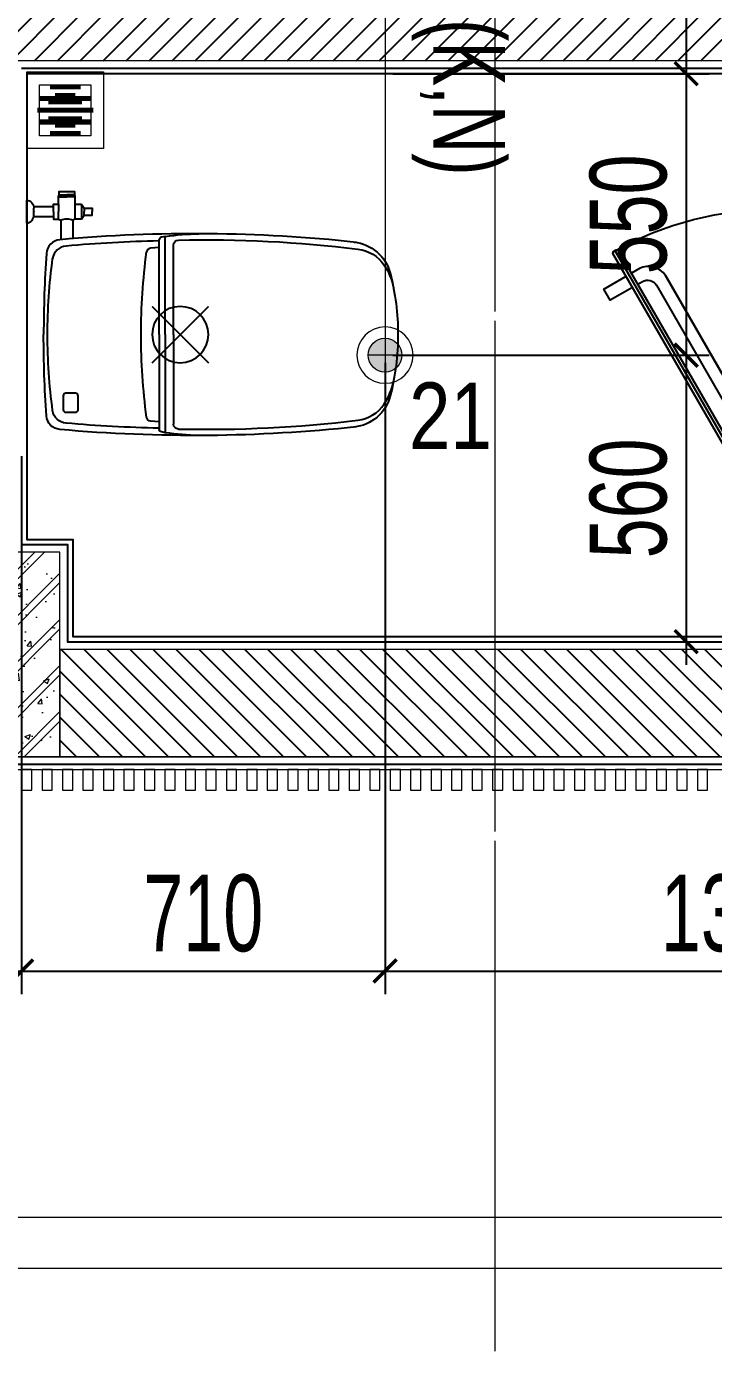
# Model space of a CAD drawing. Header units: millimetres. Extents: x -343543 to 400519, y -115663 to 104219.
# Drawn here: x -86482 to -85140, y 1842 to 4427 of the extents above; entities that cross this region are included whole.
import ezdxf
from ezdxf.xclip import XClip

# ---------------------------------------------------------------- set-up
doc = ezdxf.new("R2010")
doc.units = ezdxf.units.MM
doc.header["$XCLIPFRAME"] = 0
doc.linetypes.add("$0$02'TUONG Xay$0$HIDDEN", pattern=[0.375, 0.25, -0.125])
doc.linetypes.add('XREF MAT BANG TUONG XAY$0$CENTER', pattern=[50.800000000000004, 31.75, -6.35, 6.35, -6.35])
doc.layers.get('0').update_dxf_attribs({"color": 231, "lineweight": 0})
doc.layers.get('DefPoints').update_dxf_attribs({"color": 191})
for name, color, linetype, lineweight in [('A-PATT', 252, 'Continuous', 9), ('A-SYMBOLS', 10, 'Continuous', 13), ('fix lighting', 2, 'Continuous', 5), ('ICC-Text', 3, 'Continuous', 25), ('SME-E-COND-LTG', 51, 'Continuous', 18), ('SME-E-LTG-DIM', 55, 'Continuous', 18), ('SME-E-LTG-NOTE', 54, 'Continuous', 18), ('XREF MAT BANG TUONG XAY$0$01.Xref _MB T1$0$A-FNSH', 8, 'Continuous', 9), ('XREF MAT BANG TUONG XAY$0$01.Xref _MB T1$0$A-FURN', 8, 'Continuous', 5), ('XREF MAT BANG TUONG XAY$0$01.Xref _MB T1$0$A-FURN @ 50', 8, 'Continuous', 5), ('XREF MAT BANG TUONG XAY$0$01.Xref _MB T1$0$A-FURN @ 75', 8, 'Continuous', 5), ('XREF MAT BANG TUONG XAY$0$01.Xref _MB T1$0$A-TEXT', 8, 'Continuous', 25), ('XREF MAT BANG TUONG XAY$0$A-GRID', 8, 'XREF MAT BANG TUONG XAY$0$CENTER', 15), ('XREF MAT BANG TUONG XAY$0$A-WALL-INT', 8, 'Continuous', 9), ('XREF MAT BANG TUONG XAY$0$xref_IKIGAI_Cot$0$A-FNSH', 8, 'Continuous', 9), ('XREF MAT BANG TUONG XAY$0$xref_IKIGAI_Cot$0$A-PATT', 8, 'Continuous', 5)]:
    doc.layers.add(name, color=color, linetype=linetype, lineweight=lineweight)
for name, color, linetype in [('XREF MAT BANG TUONG XAY$0$A-FNSH', 8, 'Continuous'), ('XREF MAT BANG TUONG XAY$0$A-FURN', 8, 'Continuous'), ('XREF MAT BANG TUONG XAY$0$A-PATT', 8, 'Continuous'), ('XREF MAT BANG TUONG XAY$0$FF-FURN', 8, 'Continuous')]:
    doc.layers.add(name, color=color, linetype=linetype)
doc.styles.add('Arial', font='arial.ttf', dxfattribs={"width": 0.8})
doc.styles.add('SM-DIMTEXT', font='SME.shx', dxfattribs={"width": 0.7})
doc.styles.add('SME-TEXT', font='sme.shx', dxfattribs={"width": 0.7})
doc.dimstyles.new('SDIM-75', dxfattribs={"dimscale": 75, "dimtxt": 2, "dimasz": 0.6, "dimexe": 0.6, "dimexo": 0.2, "dimgap": 0.5, "dimtad": 1, "dimdec": 0, "dimzin": 12, "dimtxsty": 'SM-DIMTEXT', "dimblk": 'ARCHTICK', "dimcen": 0.12, "dimdle": 0.6, "dimclrd": 7, "dimclre": 8, "dimadec": 0, "dimazin": 3, "dimtfac": 2, "dimtdec": 0, "dimtix": 1, "dimtmove": 1, "dimatfit": 3, "dimfxl": 1, "dimtzin": 0, "dimarcsym": 1})

# ---------------------------------------------------------------- blocks, each defined once
blk = doc.blocks.new('XREF MAT BANG TUONG XAY$0$00.xref_IKIGAI_Truc')
at = {"layer": 'XREF MAT BANG TUONG XAY$0$A-GRID', "color": 8, "ltscale": 20}
for points in [[(5100, -3895.000007497932), (5100, 22924.43548412589)], [(-2907.525181142613, 2999.999982399662), (42750.0013740146, 2999.999982399662)]]:
    blk.add_lwpolyline(points, dxfattribs=at)
blk = doc.blocks.new('*U125')
at = {"layer": 'XREF MAT BANG TUONG XAY$0$01.Xref _MB T1$0$A-FURN', "color": 8}
blk.add_lwpolyline([(-10, -20), (10, -20), (10, 20), (-10, 20)], close=True, dxfattribs=at)
blk = doc.blocks.new('*U126')
at = {"color": 8, "transparency": 16777216}
for p in [(-4200, 0), (-4160, 0), (-4120, 0), (-4080, 0), (-4040, 0), (-4000, 0), (-3960, 0), (-3920, 0), (-3880, 0), (-3840, 0), (-3800, 0), (-3760, 0), (-3720, 0), (-3680, 0), (-3640, 0), (-3600, 0), (-3560, 0), (-3520, 0), (-3480, 0), (-3440, 0), (-3400, 0), (-3360, 0), (-3320, 0), (-3280, 0), (-3240, 0), (-3200, 0), (-3160, 0), (-3120, 0), (-3080, 0), (-3040, 0), (-3000, 0), (-2960, 0), (-2920, 0), (-2880, 0)]:
    blk.add_blockref('*U125', p, dxfattribs=at)
blk = doc.blocks.new('XREF MAT BANG TUONG XAY$0$01.Xref _MB T1$0$lam nhom T1')
at = {"color": 8}
blk.add_lwpolyline([(8394.990616963178, -7.885327113399399e-05), (3.244267240921569e-13, -7.885327158874134e-05), (3.244267240921569e-13, -25.00007885327159), (8394.990616963178, -25.00007885327113)], close=True, dxfattribs=at)
blk.add_blockref('*U126', (8384.990616963178, -45.00007885327113), dxfattribs=at)
blk = doc.blocks.new('XREF MAT BANG TUONG XAY$0$01.Xref _MB T1$0$Electronic toilet-bidet Princess PB-101S_top_dwgmodels.com')
at = {"color": 8, "ltscale": 0.25}
for p, q in [((245.0223728855126, -54.9776271144713), (354.9776271144892, 54.97762711450538)), ((245.0223728855126, 54.97762711450538), (354.9776271144892, -54.97762711447128))]:
    blk.add_line(p, q, dxfattribs=at)
at = {"color": 8}
for points in [[(644.2611978641426, 180.3012524692735, 0.04919026489454355), (64.68300550188621, 185.4066869718545, 0.3689172775367395), (38.48804855333323, 158.6317417883131, 0.0169002921918246), (33.12467109188685, 0)], [(258.630851639916, 182.9137258845373, 0.01755993461989519), (77.0505446637236, 173.0487821418432, 0.3408954405480584), (50.66137807977912, 148.6380080412551, 0.0743580973770951)], [(270.8126744061548, 191.844037026296), (263.040170264466, 190.1844451349859, 0.2996252402684634), (258.630851639916, 185.7112630668396, 1.218047745769503)], [(296.4051486097241, 184.5485827264874, -0.03581370987776978), (646.7392244965774, 167.2379767329041, -0.2192381199815222), (698.3075092305022, 135.4353287062204, -0.09821071674983321), (716.4938873932717, 91.28514420028286)], [(258.630851639916, 170.4690204890091), (241.9744252032513, 168.9779850401785, 0.3563570016897446), (234.2613109435461, 161.4397411215658)], [(71.51663300304227, 147.0255100772902, -0.414213562373095), (76.32299538201876, 151.831872456265), (95.48193370095149, 151.831872456265)], [(95.48193370095149, 151.8318724562667, -0.414213562373095), (100.288296079928, 147.0255100772902), (100.288296079928, 119.3572752625875, -0.414213562373095), (95.48193370095149, 114.5509128836127), (76.32299538201876, 114.5509128836127, -0.414213562373095), (71.51663300304227, 119.3572752625875), (71.51663300304227, 147.0255100772902)], [(644.2611978641426, -180.3012524692735, -0.04919026489454355), (64.68300550188621, -185.4066869718545, -0.3689172775367395), (38.48804855333323, -158.6317417883131, -0.0169002921918246), (33.12467109188685, 0)], [(296.4051486097241, -184.5485827264874, 0.03581370987776978), (646.7392244965774, -167.2379767329041, 0.2192381199815222), (698.3075092305022, -135.4353287062204, 0.09821071674983321), (716.4938873932717, -91.28514420028286)], [(258.630851639916, -182.9137258845373, -0.01755993461989519), (77.0505446637236, -173.0487821418432, -0.3408954405480584), (50.66137807977912, -148.6380080412551, -0.0743580973770951)], [(258.630851639916, -170.4690204890091), (241.9744252032513, -168.9779850401785, -0.3563570016897446), (234.2613109435461, -161.4397411215658)], [(270.8126744061548, -191.844037026296), (263.040170264466, -190.1844451349859, -0.2996252402684634), (258.630851639916, -185.7112630668396, -1.218047745769503)], [(0, -217.7492214750506, -0.3565427333306432), (14.22985294902453, -233.2877926733517)], [(0, -262.887016422598, 0.3565427333306432), (14.22985294902453, -247.348445224297)], [(14.22985294902453, -240.2726514694618, -0.004949252803341345), (14.29944437772774, -240.3181189488243), (14.29944437772774, -240.3181189488243)], [(62.22463814145146, -269.1578301839835, 0.1419428033804694), (63.19186458552318, -273.4225653159518, 0.4251359413869895)], [(94.67039293147165, -269.1578301839835, -0.1419428033804694), (93.70316648739994, -273.4225653159518, -0.4251359413869895)]]:
    blk.add_lwpolyline(points, format="xyb", dxfattribs=at)
for points in [[(258.630851639916, 0), (258.630851639916, 185.7112630668379)], [(270.8126744061548, 0), (270.8126744061548, 191.844037026296)], [(287.0060516029584, 0), (287.0060516029584, 174.9382320327787)], [(258.630851639916, 0), (258.630851639916, -185.7112630668379)], [(270.8126744061548, 0), (270.8126744061548, -191.844037026296)], [(287.0060516029584, 0), (287.0060516029584, -174.9382320327787)], [(62.22463814145146, -225.8974948505947), (66.61589331890507, -223.3622024918124), (66.61589331890507, -185.5794892488979)], [(94.67039293147165, -225.8974948505947), (90.27913775401805, -223.3622024918124), (90.27913775401805, -187.5912925604127)], [(0, -217.7492214750506), (0, -262.887016422598)], [(14.25515397839133, -230.7038572295712), (52.70605301020323, -230.7038572295712), (52.51777375679201, -249.9323806680775), (14.06687472498011, -249.9323806680775)], [(52.61191338349849, -230.7038572295712), (52.61191338349849, -225.8974948505947), (62.22463814145146, -225.8974948505947), (62.22463814145146, -240.3181189488243)], [(94.67039293147165, -225.8974948505947), (94.67039293147165, -269.1578301839835), (78.44751553646157, -269.1578301839817)], [(106.9620740900633, -225.8974948505929), (94.67039293147165, -225.8974948505947)], [(106.9620740900686, -254.738743047054), (106.9620740900633, -225.8974948505964)], [(106.9620740900633, -225.8974948505964), (112.1060770162015, -233.2438923762346), (112.1060770162015, -240.3181189488243)], [(14.22985294902453, -233.2877926733517), (14.22985294902453, -247.348445224297)], [(52.61191338349849, -249.9323806680775), (52.61191338349849, -254.738743047054), (62.22463814145146, -254.738743047054), (62.22463814145146, -240.3181189488243)], [(62.22463814145146, -254.738743047054), (62.22463814145146, -269.1578301839835), (78.44751553646157, -269.1578301839817)], [(94.67039293147165, -254.738743047054), (106.9620740900686, -254.738743047054)], [(106.9620740900633, -254.7387430470523), (112.1060770162015, -247.3923455214141), (112.1060770162015, -240.3181189488243)], [(112.1060770162015, -233.2438923762346), (127.9850202045155, -233.2438923762346), (127.9850202045155, -240.3181189488243)], [(112.1060770162015, -247.3923455214141), (127.9850202045155, -247.3923455214141), (127.9850202045155, -240.3181189488243)], [(63.19186458552318, -273.4225653159518), (78.44751553646331, -273.4225653159518)], [(63.19186458552318, -273.4225653159518), (63.19186458552318, -279.6486510896524), (93.70316648740169, -279.6486510896629), (93.70316648740169, -273.4225653159518)], [(93.70316648739994, -273.4225653159518), (78.44751553645982, -273.4225653159518)]]:
    blk.add_lwpolyline(points, dxfattribs=at)
at = {"color": 8, "ltscale": 0.25}
blk.add_circle((300.0000000000009, 1.70530256582424e-11), 55, dxfattribs=at)
at = {"color": 8}
for centre, radius, start, end in [((352.1627766959765, -398.467350901088), 595.8904042349725, 91.52087315668622, 97.84644025994253), ((296.6187763609114, 174.9382320327787), 9.612724757952973, 91.27341379027004, 180), ((1427.276322709789, -5.24563334217581e-12), 1203.88853649871, 172.293501721723, 180), ((630.9134751765371, 99.55353822651344), 81.70816044260027, 14.44835435225195, 83.9556248070533), ((1153.016867236522, 0), 1112.331282446229, 172.3207397455002, 180), ((244.5320736228671, -1.748544447391937e-12), 480.7087800416344, 0, 14.44835435225195), ((1153.016867236522, 0), 1112.331282446229, 180, 187.6792602546031), ((1427.276322709789, 5.24563334217581e-12), 1203.88853649871, 180, 187.7064982782769), ((244.5320736228671, 1.748544447391937e-12), 480.7087800416344, 345.551645647748, 0), ((630.9134751765371, -99.55353822651344), 81.70816044260027, 276.0443751929467, 345.551645647748), ((296.6187763609114, -174.9382320327787), 9.612724757952973, 180, 268.72658620973), ((352.1627766959765, 398.467350901088), 595.8904042349725, 262.1535597400575, 268.4791268433138), ((78.44751553646157, -202.2808338858453), 24.17460209806213, 240.6972925980914, 299.3027074019085)]:
    blk.add_arc(centre, radius, start, end, dxfattribs=at)
blk = doc.blocks.new('XREF MAT BANG TUONG XAY$0$01.Xref _MB T1$0$Drain')
at = {"color": 8}
blk.add_lwpolyline([(-1.2, -1.2), (1.2, -1.2), (1.2, 1.2), (-1.2, 1.2)], close=True, dxfattribs=at)
at = {"color": 8, "const_width": 0.16}
for points in [[(-0.3652750029275194, 0.7929511773897684), (-0.3652750029275194, -0.7929511773897684)], [(0, 0.873039172939898), (0, -0.873039172939898)], [(0.3652750029275194, 0.7929511773897684), (0.3652750029275194, -0.7929511773897684)], [(-0.7305500058550388, 0.4780105505454412), (-0.7305500058550388, -0.4780105505454412)], [(0.7305500058550388, 0.4780105505454412), (0.7305500058550388, -0.4780105505454412)]]:
    blk.add_lwpolyline(points, dxfattribs=at)
blk = doc.blocks.new('*U3479')
at = {"layer": 'XREF MAT BANG TUONG XAY$0$01.Xref _MB T1$0$A-FURN @ 50', "color": 8, "xscale": -41.66666666666694, "yscale": 41.66666666666694, "zscale": 41.66666666666693, "rotation": 270}
blk.add_blockref('XREF MAT BANG TUONG XAY$0$01.Xref _MB T1$0$Drain', (-4344.672277588194, 1263.517254423892), dxfattribs=at)
at = {"layer": 'XREF MAT BANG TUONG XAY$0$01.Xref _MB T1$0$A-FURN @ 75', "color": 8, "xscale": -62.50000000000041, "yscale": 62.50000000000041, "zscale": 62.50000000000039, "rotation": 270}
blk.add_blockref('XREF MAT BANG TUONG XAY$0$01.Xref _MB T1$0$Drain', (-4344.672277588194, 1263.517254423892), dxfattribs=at)
blk = doc.blocks.new('XREF MAT BANG TUONG XAY$0$YLD.Studio-04-207')
at = {"layer": 'XREF MAT BANG TUONG XAY$0$FF-FURN', "color": 8, "ltscale": 150}
for p, q in [((-39.98801141395234, -51.96152424905449), (-9.98801146587357, 8.149072527885437e-09)), ((-9.98801146587357, 8.149072527885437e-09), (7.332496610004455, -9.999999991850927)), ((-321.3281091409735, -559.256055311067), (-5.328109154012054, -11.92800014093518)), ((-22.66750332782976, -61.9615242308937), (7.332496620016173, -9.999999973922968)), ((-39.98801141395234, -51.96152424905449), (-36.52390979672782, -53.96152424509637)), ((-26.1316049459856, -59.96152423508465), (-22.66750332782976, -61.9615242308937))]:
    blk.add_line(p, q, dxfattribs=at)
for points in [[(-9.12767321895808, -9.724525530124083), (-11.31612966000102, -10.29955457895994), (-325.0242615458556, -553.6579791179392), (-323.9261853308417, -557.7560553268995), (-318.7300329059362, -560.7560553220101), (-314.6319566948805, -559.6579791069962), (-1.640918639022857, -17.54159751906991), (-2.734262372832745, -13.43535410892218)], [(-8.631561325863004, -29.65066028595902), (-6.033485114108771, -31.15066028293222), (3.966514869127423, -13.8301521979738), (-11.6219424076844, -4.830152213107795), (-21.62194239092059, -22.15066029899754), (-19.02386617776938, -23.65066029597074), (-10.52386619173922, -8.928228422999382), (-0.1315613419283181, -14.92822841298766)]]:
    blk.add_lwpolyline(points, close=True, dxfattribs=at)
at = {"layer": 'XREF MAT BANG TUONG XAY$0$FF-FURN', "color": 8, "ltscale": 100}
blk.add_lwpolyline([(-105.8430412400048, -136.0233437879942), (-89.38855862687342, -145.5233438909054), (-76.88855810766108, -123.8727078400552), (-93.34304071986116, -114.3727077390067)], close=True, dxfattribs=at)
at = {"layer": 'XREF MAT BANG TUONG XAY$0$FF-FURN', "color": 8, "ltscale": 150}
for points in [[(-276.4300080859102, -493.4886386469007), (-267.3429795969278, -498.7350370651111, 0.4142135607448424), (-240.0224715326913, -491.414529251866), (-62.58871256676503, -184.0902533219196, 0.4142135640013819), (-69.90922042098828, -156.7697451061103), (-78.99625377496704, -151.523343879031)], [(-222.3507044389844, -510.8061326390598), (-36.95924197277054, -189.6987106550951, 0.3680541307254852), (-50.60384646407329, -139.0481932740659), (-66.49625324597582, -129.8727078130469)], [(-36.95921169174835, -189.6986487160902), (-222.3506659390405, -510.8060754451435, -0.3680541307254852), (-273.0376029799227, -524.3147599119693), (-288.9300098540261, -515.139274608111)]]:
    blk.add_lwpolyline(points, format="xyb", dxfattribs=at)
at = {"layer": 'XREF MAT BANG TUONG XAY$0$FF-FURN', "color": 8, "ltscale": 100}
blk.add_lwpolyline([(-286.8161656918819, -487.4796156721277), (-330.0947337273246, -462.4403355546456), (-342.6143737860693, -484.0796195723669), (-299.316170814127, -509.1302596931309)], dxfattribs=at)
at = {"layer": 'XREF MAT BANG TUONG XAY$0$FF-FURN', "color": 8, "ltscale": 150}
blk.add_arc((-8.471163650974631, 1.474186989013106), 641.5301240182231, 240.5261416553888, 270.7566274451788, dxfattribs=at)
blk = doc.blocks.new('*U221')
at = {"layer": 'XREF MAT BANG TUONG XAY$0$A-PATT'}
h = blk.add_hatch(dxfattribs=at)
h.set_pattern_fill('ANSI31', color=8, scale=10)
h.set_pattern_definition([(45, (39801.80838720466, -11293.56439682681), (-22.45064030267288, 22.45064030267288), [])])
h.paths.add_polyline_path([(-38.69831128977239, 47.5), (4316.3204379626, 47.5), (4316.3204379626, -162.5), (-38.69831128977239, -162.5)])
at = {"layer": 'XREF MAT BANG TUONG XAY$0$A-WALL-INT', "color": 8}
blk.add_lwpolyline([(-38.69831128977239, 47.5), (4316.3204379626, 47.5), (4316.3204379626, -162.5), (-38.69831128977239, -162.5)], close=True, dxfattribs=at)
blk = doc.blocks.new('*U224')
at = {"layer": 'XREF MAT BANG TUONG XAY$0$A-PATT'}
h = blk.add_hatch(dxfattribs=at)
h.set_pattern_fill('ANSI31', color=8, scale=10)
h.set_pattern_definition([(45, (36991.78963847347, -11178.56439682681), (-22.45064030267288, 22.45064030267288), [])])
h.paths.add_polyline_path([(-38.69831128977239, 47.5), (1506.301689231412, 47.5), (1506.301689231412, -47.5), (-38.69831128977239, -47.5)])
at = {"layer": 'XREF MAT BANG TUONG XAY$0$A-WALL-INT', "color": 8}
blk.add_lwpolyline([(-38.69831128977239, 47.5), (1506.301689231412, 47.5), (1506.301689231412, -47.5), (-38.69831128977239, -47.5)], close=True, dxfattribs=at)
blk = doc.blocks.new('XREF MAT BANG TUONG XAY$0$01.Xref _MB T1$0$Phong tam')
at = {"color": 8, "xscale": -1, "rotation": 180}
for name, p in [('XREF MAT BANG TUONG XAY$0$01.Xref _MB T1$0$Electronic toilet-bidet Princess PB-101S_top_dwgmodels.com', (-4420.000004945847, 825.1334602028905)), ('XREF MAT BANG TUONG XAY$0$01.Xref _MB T1$0$Electronic toilet-bidet Princess PB-101S_top_dwgmodels.com', (-4420.000004945847, 825.1334602028905)), ('XREF MAT BANG TUONG XAY$0$YLD.Studio-04-207', (-2949.999501398503, 430.0000273726291))]:
    blk.add_blockref(name, p, dxfattribs=at)
at = {"layer": 'XREF MAT BANG TUONG XAY$0$01.Xref _MB T1$0$A-FURN', "linetype": 'Continuous'}
blk.add_blockref('*U3479', (0, 0), dxfattribs=at)
at = {"layer": 'XREF MAT BANG TUONG XAY$0$01.Xref _MB T1$0$A-FURN', "color": 8, "xscale": -1, "rotation": 180}
blk.add_blockref('XREF MAT BANG TUONG XAY$0$01.Xref _MB T1$0$Electronic toilet-bidet Princess PB-101S_top_dwgmodels.com', (-4420.000004945847, 825.1334602028905), dxfattribs=at)
at = {"layer": 'XREF MAT BANG TUONG XAY$0$A-FURN', "color": 8, "rotation": 180}
blk.add_blockref('*U224', (-2938.698316172377, 1407.500148939233), dxfattribs=at)
at = {"layer": 'XREF MAT BANG TUONG XAY$0$A-FURN', "color": 8, "xscale": -1, "rotation": 180}
blk.add_blockref('*U221', (-4316.320440628966, 47.49991435713673), dxfattribs=at)
blk = doc.blocks.new('XREF MAT BANG TUONG XAY$0$xref_IKIGAI_Cot')
at = {"layer": 'XREF MAT BANG TUONG XAY$0$xref_IKIGAI_Cot$0$A-PATT'}
h = blk.add_hatch(dxfattribs=at)
h.set_pattern_fill('BT-01', color=8, scale=15, pattern_type=2)
h.set_pattern_definition([(49.99999999999999, (4029.990636106085, 3179.999971390936), (107.589027390113, -9.412820247389266), [11.25, -123.75]), (355, (4029.990636106085, 3179.999971390936), (-20.81270004195, 112.8288200550018), [9, -99]), (100.4514, (4038.956388106085, 3179.215570390935), (86.77640725710323, 103.415931309143), [9.5610285, -105.1713168]), (46.18420000000001, (4029.990636106085, 3209.999971390936), (160.0861572938467, -24.82785214935271), [16.875, -185.625]), (96.6356, (4043.331147856085, 3207.930975340935), (140.1994058323055, 146.1176806350663), [14.3415432, -157.75695]), (351.1842, (4029.990636106085, 3209.999971390936), (140.1992917700441, 146.1177901387987), [13.5, -148.5]), (21, (4044.990636106085, 3202.499971390936), (89.53605781776925, -60.39283359980082), [11.25, -123.75]), (326.0000000000001, (4044.990636106085, 3202.499971390936), (36.49729978823726, 108.772506757028), [9, -99]), (71.4514, (4052.451971056085, 3197.467230490935), (126.0333942872235, 48.37957450649286), [9.5610285, -105.1713168]), (37.50000000000001, (4029.990636106085, 3179.999971390936), (1.8239782975936, 49.93407807469672), [0, -97.8, 0, -100.5, 0, -99.375]), (7.499999999999999, (4029.990636106085, 3179.999971390936), (39.46043061632229, 59.16175678235403), [0, -57.3, 0, -95.55, 0, -37.875]), (327.5, (3996.540636106085, 3179.999971390936), (80.07336542586135, -3.383230760156963), [0, -37.5, 0, -117, 0, -155.25]), (317.5, (3981.540636106085, 3179.999971390936), (87.47792540135794, 15.01574734984766), [0, -48.75, 0, -77.69999999999999, 0, -110.25]), (45, (4029.990636106085, 3179.999971390936), (-45.07805730064241, 45.07805730064241), []), (45, (4029.990636106085, 3198.374971390936), (-45.07805730064241, 45.07805730064241), [])])
h.paths.add_polyline_path([(3949.990636106085, 2999.999971390935), (4249.990636106086, 2999.999971390936), (4249.990636106086, 3399.999971390936), (3949.990636106085, 3399.999971390935)])
at = {"layer": 'XREF MAT BANG TUONG XAY$0$A-GRID', "color": 8, "ltscale": 20}
for points in [[(5100, -3895.000007497932), (5100, 22924.43548412589)], [(-2907.525181142613, 2999.999982399662), (42750.0013740146, 2999.999982399662)]]:
    blk.add_lwpolyline(points, dxfattribs=at)
at = {"layer": 'XREF MAT BANG TUONG XAY$0$xref_IKIGAI_Cot$0$A-FNSH', "color": 8}
blk.add_lwpolyline([(3949.990636106085, 2999.999971390935), (4249.990636106086, 2999.999971390936), (4249.990636106086, 3399.999971390936), (3949.990636106085, 3399.999971390935)], close=True, dxfattribs=at)
blk = doc.blocks.new('01.Xref _MB T1')
at = {"color": 8}
blk.add_lwpolyline([(39999.98286495637, 2999.999971648669), (40000.00011983114, 19400.00000088175), (-0.0001133780606323853, 19399.99891031675), (0.000109863918623887, 2999.999971648669), (8394.990727505367, 2999.999903546392), (8394.990727505367, -99.99995756214776), (31605.0109035246, -99.99952292154558), (31605.0109035246, 3000.000348937985)], close=True, dxfattribs=at)
at = {"layer": 'XREF MAT BANG TUONG XAY$0$01.Xref _MB T1$0$A-FNSH', "color": 8}
for points in [[(8394.990727339966, 1999.99999333009), (-999.9999959093402, 1999.999981685571), (-1000.000116038544, 20399.99967771958), (14583.31300676734, 20400.00779865909)], [(8394.990727220931, 2099.99999333009), (-899.9999965911265, 2099.999981804576), (-900.0000185147292, 4399.999961164553)]]:
    blk.add_lwpolyline(points, dxfattribs=at)
at = {"color": 8}
for name, p in [('XREF MAT BANG TUONG XAY$0$00.xref_IKIGAI_Truc', (0.000109863918623887, 0)), ('XREF MAT BANG TUONG XAY$0$01.Xref _MB T1$0$lam nhom T1', (0.000109863918623887, 2999.999982399662))]:
    blk.add_blockref(name, p, dxfattribs=at)
at = {"layer": 'XREF MAT BANG TUONG XAY$0$01.Xref _MB T1$0$A-TEXT', "color": 8}
blk.add_blockref('XREF MAT BANG TUONG XAY$0$01.Xref _MB T1$0$Phong tam', (8605.000114851944, 2999.999989189255), dxfattribs=at)
at = {"layer": 'XREF MAT BANG TUONG XAY$0$A-FNSH', "color": 8}
for points in [[(5730.000109944187, 4479.999982747888), (5730.000109871427, 4134.999979682649), (5585.000111109439, 4134.999979654061), (5585.000110000292, 4334.99988984202), (4184.982198891012, 4335.001758222894), (4184.980975246181, 3424.99996063994), (4274.981362933213, 3424.999960639941), (4274.981362933213, 3234.999869236639), (5585.000650294525, 3235.000025020014), (5585.000650294533, 3429.99980305293), (5730.000649041576, 3430.000061042992), (5730.000648997811, 3235.000161684728), (6819.99957301472, 3235.000162170458), (6819.99957301472, 3435.000061042989), (6965.000112082256, 3434.999803052931), (6965.00011203644, 3235.000061149427), (8370.000112202026, 3234.99990513667), (8370.000112682967, 4335.00013498627), (6965.00011205599, 4334.999872865035), (6965.000112010246, 4134.999979664055), (6820.000112153502, 4134.999979609358), (6820.000112011287, 4479.999980887682)], [(4174.982350151316, 4469.999982392259), (5720.000109942077, 4469.999982745601), (5720.000109873537, 4144.999979680677), (5595.000111053974, 4144.999979656033), (5595.000109944835, 4344.999876496622), (4174.982212337636, 4345.001771568292)], [(4174.980961799549, 3414.99996063994), (4264.981362933213, 3414.999960639941), (4264.981362933213, 3224.999868047471), (5595.000650294525, 3225.000026209182), (5595.000650294533, 3419.999820845327), (5720.000649039328, 3420.000043250559), (5720.00064899557, 3225.000161680271), (6829.99957301472, 3225.000162174914), (6829.99957301472, 3425.000043250624), (6955.000112079964, 3424.999820845267), (6955.000112034148, 3225.000062259838), (8380.000112197653, 3224.999904026259), (8380.00011268734, 4345.000136851902), (6955.000112058275, 4344.999870999403), (6955.000112012531, 4144.999979660282), (6830.000112149384, 4144.999979613131), (6830.000112015405, 4469.999981889967)], [(14224.99083489596, 5984.999989252437), (8959.99072531081, 5984.999988048356), (8959.990725310818, 5884.999987105228), (8620.000112851703, 5884.999987188643), (8620.000111629779, 1284.999989197549), (8379.99071893609, 1284.999989252436), (8379.991632727491, 2985.000304539011), (-15.00949560948357, 2984.99996028257), (-14.99971392287989, 4414.999982515328), (2365.000586729344, 4415.000015141835), (2365.000588442788, 4290.009599311321), (109.9906023516451, 4290.009490519547), (109.9906019687478, 3414.999971610228), (314.9999888980674, 3414.999971651798), (315.0002146374754, 3109.999980802448), (3934.98135993092, 3109.999980802448), (3934.979985880505, 9974.999761473204), (414.9999537233525, 9974.99999909619), (414.9999537233452, 9785.00020688083), (109.99053494291, 9785.000206856816), (109.9912801026221, 5504.999887541038)]]:
    blk.add_lwpolyline(points, dxfattribs=at)
at = {"color": 8}
ref = blk.add_blockref('XREF MAT BANG TUONG XAY$0$xref_IKIGAI_Cot', (-0.009273172880057245, -1.075099498848431e-05), dxfattribs=at)
XClip(ref).set_block_clipping_path([(-1610.3425959282936, -2225.6693134198044), (41829.12952086335, 21555.881957526355)])
blk = doc.blocks.new('XR-TRAN_SANH$0$A$C896e62ca')
at = {"layer": 'A-PATT', "true_color": 0x848484}
h = blk.add_hatch(color=252, dxfattribs=at)
h.dxf.hatch_style = 1
edge = h.paths.add_edge_path()
edge.add_arc((0, 0), 33.00000000000004, 0, 360)
at = {"color": 0, "linetype": 'ByBlock'}
for p, q in [((0, 33), (0, -33)), ((33, 0), (-33, 0))]:
    blk.add_line(p, q, dxfattribs=at)
blk.add_circle((0, 0), 33.00000000000004, dxfattribs=at)
for start, end in [(90, 270), (270, 90)]:
    blk.add_arc((0, 0), 54.99999999999996, start, end, dxfattribs=at)
blk = doc.blocks.new('_ArchTick')
at = {"color": 0, "linetype": 'ByBlock', "const_width": 0.15}
blk.add_lwpolyline([(-0.5, -0.5), (0.5, 0.5)], dxfattribs=at)
blk = doc.blocks.new('*D2047')
at = {"layer": 'DefPoints', "color": 0, "linetype": 'Continuous', "ltscale": 1000, "transparency": 16777216}
for p in [(-85781.5555444877, 4970.000062447043), (-85781.54658893583, 4335.00082403247), (-85193.30432079281, 4335.00082403247)]:
    blk.add_point(p, dxfattribs=at)
at = {"layer": 'SME-E-LTG-DIM', "color": 7, "linetype": 'Continuous', "lineweight": -2, "ltscale": 1000, "transparency": 16777216}
blk.add_line((-85193.30432079281, 5015.000062447043), (-85193.30432079281, 4290.00082403247), dxfattribs=at)
at = {"layer": 'SME-E-LTG-DIM', "color": 8, "linetype": 'Continuous', "lineweight": -2, "ltscale": 1000, "transparency": 16777216}
for p, q in [((-85766.5555444877, 4970.000062447043), (-85148.30432079281, 4970.000062447043)), ((-85766.54658893583, 4335.00082403247), (-85148.30432079281, 4335.00082403247))]:
    blk.add_line(p, q, dxfattribs=at)
at = {"layer": 'SME-E-LTG-DIM', "color": 7, "linetype": 'Continuous', "lineweight": -2, "ltscale": 1000, "transparency": 16777216, "xscale": 45, "yscale": 45, "zscale": 45}
for p, rotation in [((-85193.30432079281, 4970.000062447043), 90), ((-85193.30432079281, 4335.00082403247), 270)]:
    blk.add_blockref('_ArchTick', p, dxfattribs=dict(at, rotation=rotation))
at = {"layer": 'SME-E-LTG-DIM', "color": 0, "linetype": 'Continuous', "ltscale": 1000, "transparency": 16777216, "insert": (-85305.8043207928, 4652.50044323978), "char_height": 150, "attachment_point": 5, "rotation": 90, "style": 'SM-DIMTEXT'}
blk.add_mtext('635', dxfattribs=at)
blk = doc.blocks.new('*D2048')
at = {"layer": 'DefPoints', "color": 0, "linetype": 'Continuous', "ltscale": 1000, "transparency": 16777216}
for p in [(-85781.54658893583, 4335.00082403247), (-85781.54658893583, 3785.000020362351), (-85193.30432079284, 3785.000020362351)]:
    blk.add_point(p, dxfattribs=at)
at = {"layer": 'SME-E-LTG-DIM', "color": 7, "linetype": 'Continuous', "lineweight": -2, "ltscale": 1000, "transparency": 16777216}
blk.add_line((-85193.30432079284, 4380.00082403247), (-85193.30432079284, 3740.000020362351), dxfattribs=at)
at = {"layer": 'SME-E-LTG-DIM', "color": 8, "linetype": 'Continuous', "lineweight": -2, "ltscale": 1000, "transparency": 16777216}
for p, q in [((-85766.54658893583, 4335.00082403247), (-85148.30432079284, 4335.00082403247)), ((-85766.54658893583, 3785.000020362351), (-85148.30432079284, 3785.000020362351))]:
    blk.add_line(p, q, dxfattribs=at)
at = {"layer": 'SME-E-LTG-DIM', "color": 7, "linetype": 'Continuous', "lineweight": -2, "ltscale": 1000, "transparency": 16777216, "xscale": 45, "yscale": 45, "zscale": 45}
for p, rotation in [((-85193.30432079284, 4335.00082403247), 90), ((-85193.30432079284, 3785.000020362351), 270)]:
    blk.add_blockref('_ArchTick', p, dxfattribs=dict(at, rotation=rotation))
at = {"layer": 'SME-E-LTG-DIM', "color": 0, "linetype": 'Continuous', "ltscale": 1000, "transparency": 16777216, "insert": (-85305.80432079283, 4060.000422197434), "char_height": 150, "attachment_point": 5, "rotation": 90, "style": 'SM-DIMTEXT'}
blk.add_mtext('550', dxfattribs=at)
blk = doc.blocks.new('*D2049')
at = {"layer": 'DefPoints', "color": 0, "linetype": 'Continuous', "ltscale": 1000, "transparency": 16777216}
for p in [(-85781.54658893583, 3785.000020362351), (-85566.53763351757, 3224.999967345286), (-85193.30432079287, 3224.999967345286)]:
    blk.add_point(p, dxfattribs=at)
at = {"layer": 'SME-E-LTG-DIM', "color": 7, "linetype": 'Continuous', "lineweight": -2, "ltscale": 1000, "transparency": 16777216}
blk.add_line((-85193.30432079287, 3830.000020362351), (-85193.30432079287, 3179.999967345286), dxfattribs=at)
at = {"layer": 'SME-E-LTG-DIM', "color": 8, "linetype": 'Continuous', "lineweight": -2, "ltscale": 1000, "transparency": 16777216}
for p, q in [((-85766.54658893583, 3785.000020362351), (-85148.30432079287, 3785.000020362351)), ((-85551.53763351757, 3224.999967345286), (-85148.30432079287, 3224.999967345286))]:
    blk.add_line(p, q, dxfattribs=at)
at = {"layer": 'SME-E-LTG-DIM', "color": 7, "linetype": 'Continuous', "lineweight": -2, "ltscale": 1000, "transparency": 16777216, "xscale": 45, "yscale": 45, "zscale": 45}
for p, rotation in [((-85193.30432079287, 3785.000020362351), 90), ((-85193.30432079287, 3224.999967345286), 270)]:
    blk.add_blockref('_ArchTick', p, dxfattribs=dict(at, rotation=rotation))
at = {"layer": 'SME-E-LTG-DIM', "color": 0, "linetype": 'Continuous', "ltscale": 1000, "transparency": 16777216, "insert": (-85305.80432079286, 3504.999993853842), "char_height": 150, "attachment_point": 5, "rotation": 90, "style": 'SM-DIMTEXT'}
blk.add_mtext('560', dxfattribs=at)
blk = doc.blocks.new('*D2054')
at = {"layer": 'DefPoints', "color": 0, "linetype": 'Continuous', "ltscale": 1000, "transparency": 16777216}
for p in [(-85781.5465889358, 3785.000020362349), (-86491.5565293568, 3602.575060971153), (-85781.5465889358, 2581.422525107017)]:
    blk.add_point(p, dxfattribs=at)
at = {"layer": 'SME-E-LTG-DIM', "color": 8, "linetype": 'Continuous', "lineweight": -2, "ltscale": 1000, "transparency": 16777216}
for p, q in [((-85781.5465889358, 3770.000020362349), (-85781.5465889358, 2536.422525107017)), ((-86491.5565293568, 3587.575060971153), (-86491.5565293568, 2536.422525107017))]:
    blk.add_line(p, q, dxfattribs=at)
at = {"layer": 'SME-E-LTG-DIM', "color": 7, "linetype": 'Continuous', "lineweight": -2, "ltscale": 1000, "transparency": 16777216}
blk.add_line((-86536.5565293568, 2581.422525107017), (-85736.5465889358, 2581.422525107017), dxfattribs=at)
at = {"layer": 'SME-E-LTG-DIM', "color": 7, "linetype": 'Continuous', "lineweight": -2, "ltscale": 1000, "transparency": 16777216, "xscale": 45, "yscale": 45, "zscale": 45, "rotation": 180}
blk.add_blockref('_ArchTick', (-86491.5565293568, 2581.422525107017), dxfattribs=at)
at = {"layer": 'SME-E-LTG-DIM', "color": 7, "linetype": 'Continuous', "lineweight": -2, "ltscale": 1000, "transparency": 16777216, "xscale": 45, "yscale": 45, "zscale": 45}
blk.add_blockref('_ArchTick', (-85781.5465889358, 2581.422525107017), dxfattribs=at)
at = {"layer": 'SME-E-LTG-DIM', "color": 0, "linetype": 'Continuous', "ltscale": 1000, "transparency": 16777216, "insert": (-86136.5515591463, 2693.922525107017), "char_height": 150, "attachment_point": 5, "style": 'SM-DIMTEXT'}
blk.add_mtext('710', dxfattribs=at)
blk = doc.blocks.new('*D2055')
at = {"layer": 'DefPoints', "color": 0, "linetype": 'Continuous', "ltscale": 1000, "transparency": 16777216}
for p in [(-84391.53763233397, 4005.260603547882), (-85781.5465889358, 3785.000020362349), (-84391.53763233397, 2581.422525107017)]:
    blk.add_point(p, dxfattribs=at)
at = {"layer": 'SME-E-LTG-DIM', "color": 8, "linetype": 'Continuous', "lineweight": -2, "ltscale": 1000, "transparency": 16777216}
for p, q in [((-84391.53763233397, 3990.260603547882), (-84391.53763233397, 2536.422525107017)), ((-85781.5465889358, 3770.000020362349), (-85781.5465889358, 2536.422525107017))]:
    blk.add_line(p, q, dxfattribs=at)
at = {"layer": 'SME-E-LTG-DIM', "color": 7, "linetype": 'Continuous', "lineweight": -2, "ltscale": 1000, "transparency": 16777216}
blk.add_line((-85826.5465889358, 2581.422525107017), (-84346.53763233397, 2581.422525107017), dxfattribs=at)
at = {"layer": 'SME-E-LTG-DIM', "color": 7, "linetype": 'Continuous', "lineweight": -2, "ltscale": 1000, "transparency": 16777216, "xscale": 45, "yscale": 45, "zscale": 45, "rotation": 180}
blk.add_blockref('_ArchTick', (-85781.5465889358, 2581.422525107017), dxfattribs=at)
at = {"layer": 'SME-E-LTG-DIM', "color": 7, "linetype": 'Continuous', "lineweight": -2, "ltscale": 1000, "transparency": 16777216, "xscale": 45, "yscale": 45, "zscale": 45}
blk.add_blockref('_ArchTick', (-84391.53763233397, 2581.422525107017), dxfattribs=at)
at = {"layer": 'SME-E-LTG-DIM', "color": 0, "linetype": 'Continuous', "ltscale": 1000, "transparency": 16777216, "insert": (-85086.54211063488, 2693.922525107017), "char_height": 150, "attachment_point": 5, "style": 'SM-DIMTEXT'}
blk.add_mtext('1390', dxfattribs=at)

msp = doc.modelspace()

# ---------------------------------------------------------------- block references
at = {"layer": 'A-SYMBOLS'}
msp.add_blockref('01.Xref _MB T1', (-90666.53774338146, 1.455191522836685e-11), dxfattribs=at)

# ---------------------------------------------------------------- next in the draw order: linework, layer by layer
at = {"layer": 'SME-E-COND-LTG', "color": 3, "linetype": 'Continuous', "ltscale": 1000}
msp.add_line((-85781.55554449045, 9472.500062427367), (-85781.55554449045, 3785.000020362346), dxfattribs=at)

# ---------------------------------------------------------------- next in the draw order: block references
at = {"layer": 'fix lighting'}
msp.add_blockref('XR-TRAN_SANH$0$A$C896e62ca', (-85781.55554449045, 3785.000020362346), dxfattribs=at)

# ---------------------------------------------------------------- next in the draw order: texts
at = {"layer": 'ICC-Text', "linetype": "$0$02'TUONG Xay$0$HIDDEN", "style": 'Arial', "width": 0.8}
msp.add_text('21', height=130, dxfattribs=at).set_placement((-85734.60271710958, 3601.469794301604))
at = {"layer": 'SME-E-LTG-NOTE', "style": 'SME-TEXT', "width": 0.7}
msp.add_text('L1(K,N)', height=140, rotation=270, dxfattribs=at).set_placement((-85687.3533622555, 4587.526330198987))

# ---------------------------------------------------------------- next in the draw order: dimensions: what is measured, and where the dimension line sits
at = {"layer": 'SME-E-LTG-DIM', "linetype": 'Continuous', "ltscale": 1000}
for base, p1, p2, picture, middle in [((-85193.30432079281, 4335.00082403247), (-85781.55554448767, 4970.000062447041), (-85781.5465889358, 4335.000824032468), '*D2047', (-85305.8043207928, 4652.50044323978)), ((-85193.30432079284, 3785.000020362351), (-85781.5465889358, 4335.000824032468), (-85781.5465889358, 3785.000020362349), '*D2048', (-85305.80432079283, 4060.000422197434)), ((-85193.30432079287, 3224.999967345286), (-85781.5465889358, 3785.000020362349), (-85566.53763351754, 3224.999967345284), '*D2049', (-85305.80432079286, 3504.999993853842))]:
    dim = msp.add_linear_dim(base=base, p1=p1, p2=p2, angle=90, dimstyle='SDIM-75', dxfattribs=at)
    dim.commit()
    dim.dimension.update_dxf_attribs({"geometry": picture, "text_midpoint": middle})
for base, p1, p2, picture, middle in [((-84391.53763233397, 2581.422525107017), (-85781.5465889358, 3785.000020362349), (-84391.53763233397, 4005.260603547882), '*D2055', (-85086.54211063488, 2693.922525107017)), ((-85781.5465889358, 2581.422525107017), (-86491.5565293568, 3602.575060971153), (-85781.5465889358, 3785.000020362349), '*D2054', (-86136.5515591463, 2693.922525107017))]:
    dim = msp.add_linear_dim(base=base, p1=p1, p2=p2, dimstyle='SDIM-75', dxfattribs=at)
    dim.commit()
    dim.dimension.update_dxf_attribs({"geometry": picture, "text_midpoint": middle})

doc.saveas('drawing.dxf')
